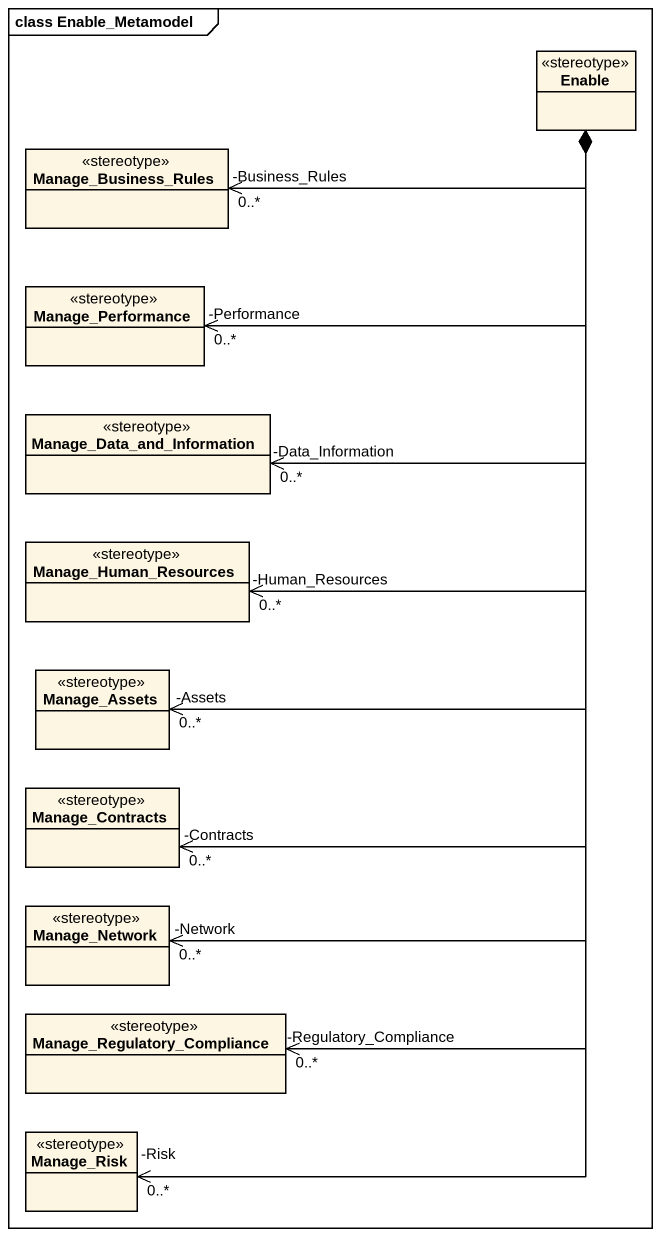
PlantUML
@startuml
mainframe class Enable_Metamodel
hide circle
hide empty members
class Enable <<stereotype>>
class Manage_Business_Rules <<stereotype>>
class Manage_Performance <<stereotype>>
class Manage_Data_and_Information <<stereotype>>
class Manage_Human_Resources <<stereotype>>
class Manage_Assets <<stereotype>>
class Manage_Contracts <<stereotype>>
class Manage_Network <<stereotype>>
class Manage_Regulatory_Compliance <<stereotype>>
class Manage_Risk <<stereotype>>
Enable *-left-> "-Business_Rules\n0..*" Manage_Business_Rules
Enable *-left-> "-Performance\n0..*" Manage_Performance
Enable *--> "-Data_Information\n0..*" Manage_Data_and_Information
Enable *--> "-Human_Resources\n0..*" Manage_Human_Resources
Enable *--> "-Assets\n0..*" Manage_Assets
Enable *--> "-Contracts\n0..*" Manage_Contracts
Enable *--> "-Network\n0..*" Manage_Network
Enable *--> "-Regulatory_Compliance\n0..*" Manage_Regulatory_Compliance
Enable *--> "-Risk\n0..*" Manage_Risk
@enduml
